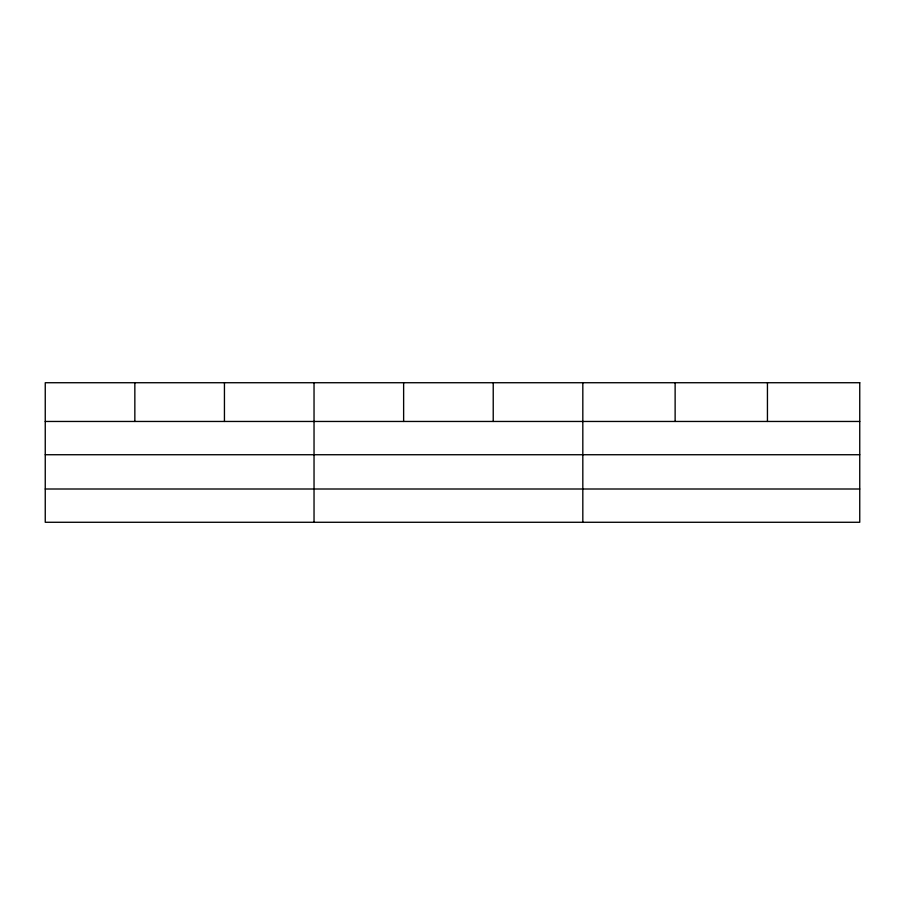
<?xml version="1.0" encoding="UTF-8"?>
<svg xmlns="http://www.w3.org/2000/svg" width="905" height="905" viewBox="0 0 905 905"><rect width="100%" height="100%" fill="white"/><g stroke="black" fill="none" stroke-linecap="round" stroke-linejoin="round"><path stroke-width="1.36" d="M45.25 421.459L859.75 421.459M45.25 454.729L859.75 454.729M45.25 489.005L859.75 489.005M767.44 382.725L767.44 421.459M675.13 382.725L675.13 421.459M582.82 382.725L582.82 522.276M493.225 382.725L493.225 421.459M403.63 382.725L403.63 421.459M314.035 382.725L314.035 522.276M224.44 382.725L224.44 421.459M134.845 382.725L134.845 421.459M859.75 382.725L45.25 382.725L45.25 522.276L859.75 522.276L859.75 382.725"/></g></svg>
